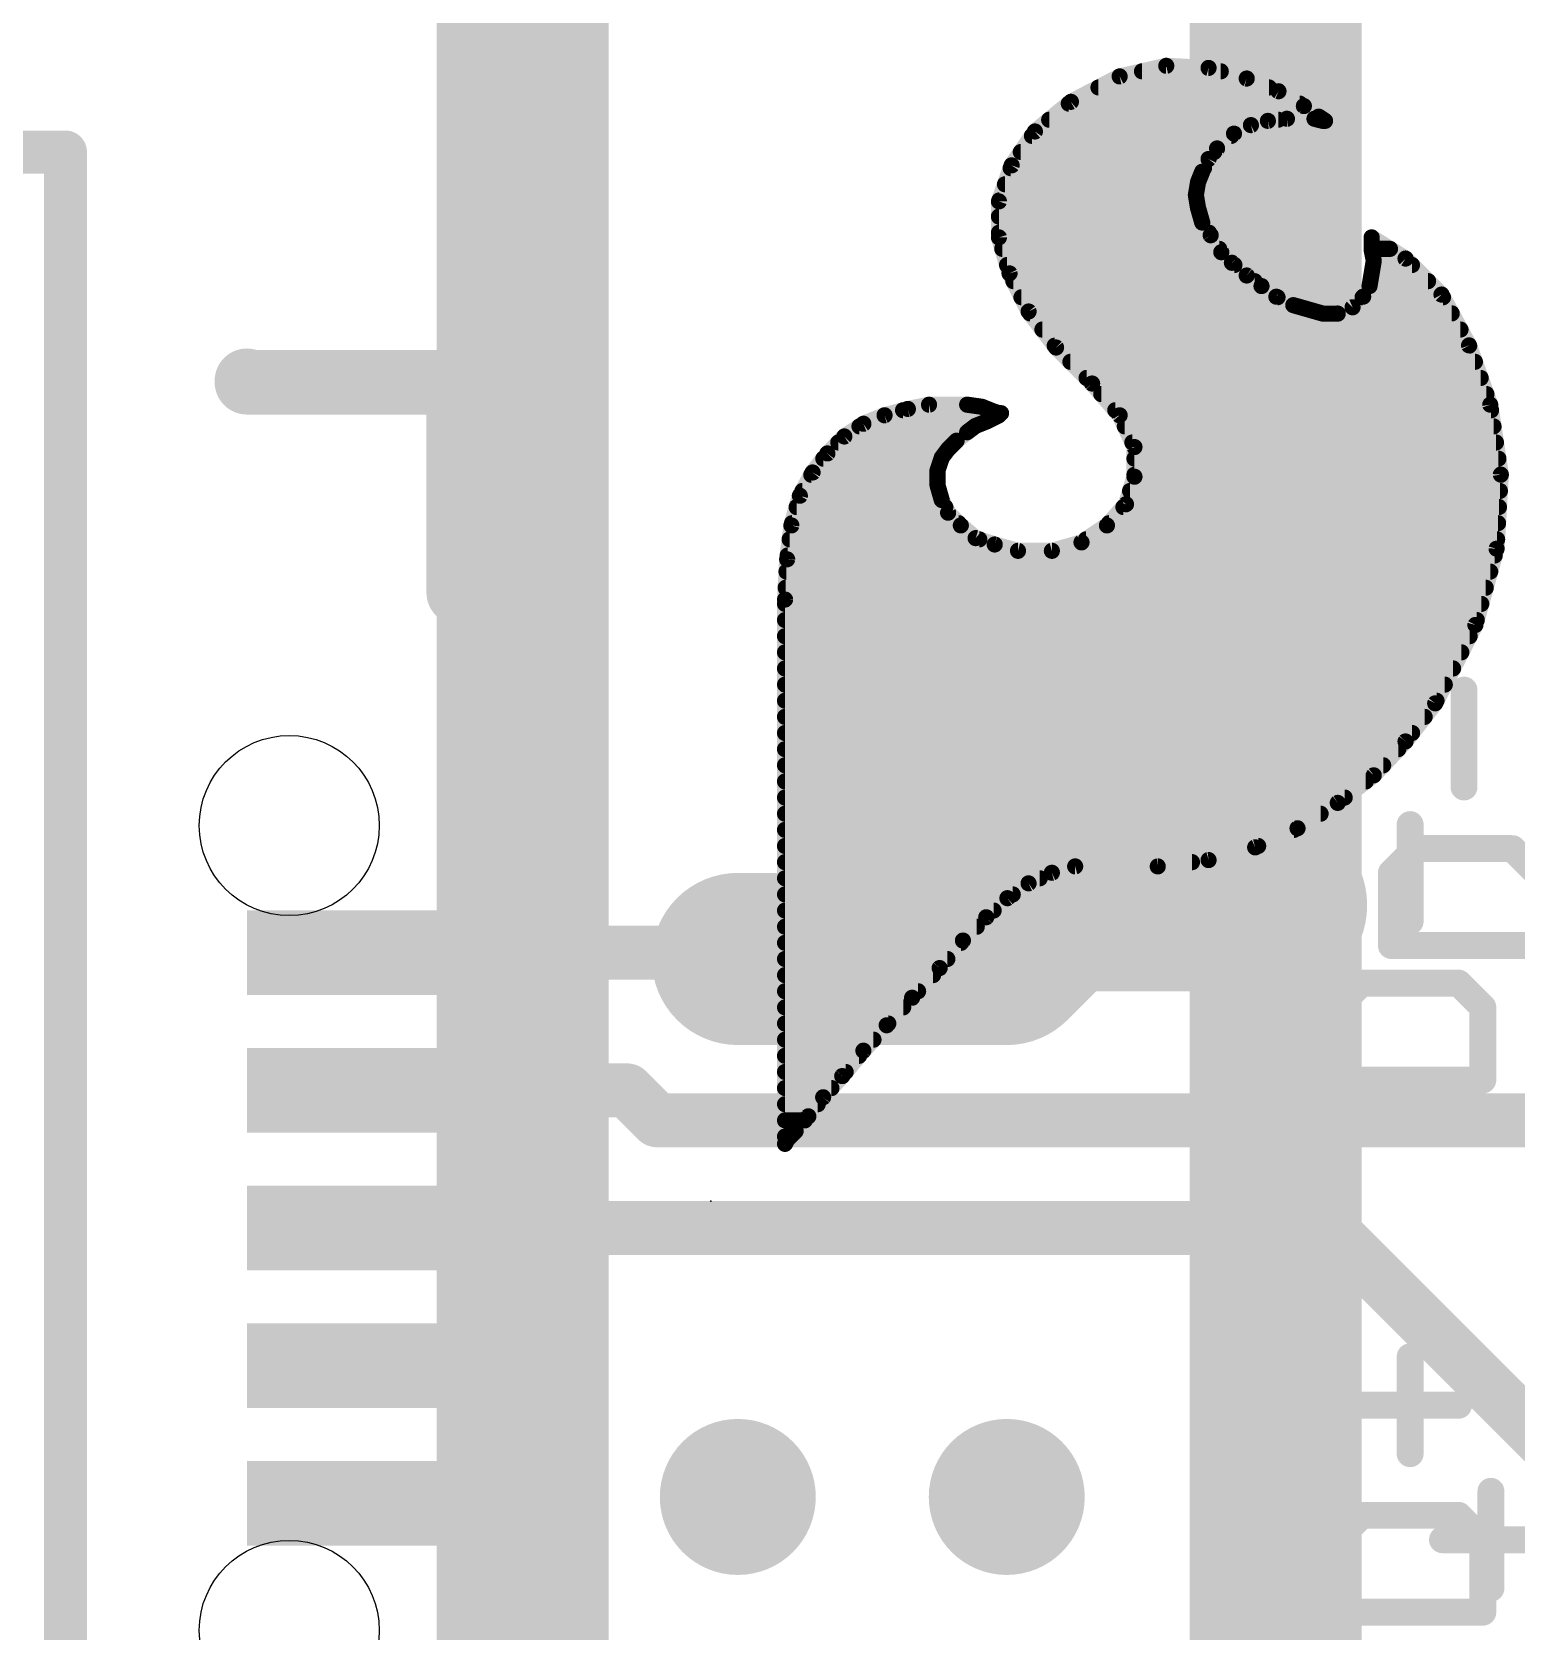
# Model space of a CAD drawing. Extents: x -3 to 111, y -18 to 20.
# Drawn here: x 3.02 to 10.02, y 8.26 to 15.81 of the extents above; entities that cross this region are included whole.
import ezdxf

# ---------------------------------------------------------------- set-up
doc = ezdxf.new("R2010")
doc.units = 0
for name, color, linetype in [('1', 12, 'CONTINUOUS'), ('16', 132, 'CONTINUOUS'), ('18', 110, 'CONTINUOUS'), ('20', 53, 'CONTINUOUS'), ('21', 41, 'CONTINUOUS'), ('22', 40, 'CONTINUOUS'), ('23', 53, 'CONTINUOUS')]:
    doc.layers.add(name, color=color, linetype=linetype)

# ---------------------------------------------------------------- blocks, each defined once
blk = doc.blocks.new('RECT')
blk.add_solid([(-0.5, -0.5), (0.5, -0.5), (-0.5, 0.5), (0.5, 0.5)])
blk = doc.blocks.new('ROUNDV')
at = {"const_width": 0.5}
blk.add_lwpolyline([(0, -0.25, 1), (0, 0.25, 1), (0, -0.25)], format="xyb", dxfattribs=at)

msp = doc.modelspace()

# ---------------------------------------------------------------- linework, layer by layer
at = {"layer": '1'}
for points, const_width in [([(8.89, 19.05), (8.89, 11.684)], 0.8128), ([(0, 15.24), (3.175, 15.24)], 0.2032), ([(3.175, 15.24), (3.175, 5.08)], 0.2032), ([(7.874, 11.684), (7.62, 11.43)], 0.8128), ([(8.89, 11.684), (7.874, 11.684)], 0.8128), ([(7.62, 11.43), (6.35, 11.43)], 0.8128), ([(4.757, 11.46), (6.32, 11.46)], 0.254), ([(6.32, 11.46), (6.35, 11.43)], 0.254), ([(4.757, 10.81), (5.827, 10.81)], 0.254), ([(5.827, 10.81), (5.969, 10.668)], 0.254), ([(5.969, 10.668), (10.668, 10.668)], 0.254), ([(4.757, 10.16), (9.144, 10.16)], 0.254), ([(9.144, 10.16), (10.414, 8.89)], 0.254)]:
    msp.add_lwpolyline(points, dxfattribs=dict(at, const_width=const_width))
for points, const_width in [([(3.2258, 15.24, 1), (3.1242, 15.24)], 0.1016), ([(3.175, 15.1892, 1), (3.175, 15.2908)], 0.1016), ([(7.874, 11.8872, 1), (7.874, 11.4808)], 0.4064), ([(8.0177, 11.5403, 1), (7.7303, 11.8277)], 0.4064), ([(8.89, 11.4808, 1), (8.89, 11.8872)], 0.4064), ([(8.6868, 11.684, 1), (9.0932, 11.684)], 0.4064), ([(6.35, 11.6332, 1), (6.35, 11.2268)], 0.4064), ([(7.62, 11.2268, 1), (7.62, 11.6332)], 0.4064), ([(7.4763, 11.5737, 1), (7.7637, 11.2863)], 0.4064), ([(4.757, 11.5235, 1), (4.757, 11.3965)], 0.127), ([(6.3649, 11.5049, 1), (6.2751, 11.4151)], 0.127), ([(6.32, 11.3965, 1), (6.32, 11.5235)], 0.127), ([(6.3051, 11.3851, 1), (6.3949, 11.4749)], 0.127), ([(4.757, 10.8735, 1), (4.757, 10.7465)], 0.127), ([(5.8719, 10.8549, 1), (5.7821, 10.7651)], 0.127), ([(5.827, 10.7465, 1), (5.827, 10.8735)], 0.127), ([(5.969, 10.7315, 1), (5.969, 10.6045)], 0.127), ([(5.9241, 10.6231, 1), (6.0139, 10.7129)], 0.127), ([(4.757, 10.2235, 1), (4.757, 10.0965)], 0.127), ([(9.1889, 10.2049, 1), (9.0991, 10.1151)], 0.127), ([(9.144, 10.0965, 1), (9.144, 10.2235)], 0.127)]:
    msp.add_lwpolyline(points, format="xyb", dxfattribs=dict(at, const_width=const_width))
at = {"layer": '16'}
for points, const_width in [([(5.334, 17.145), (5.334, 3.302)], 0.8128), ([(0, 15.24), (3.175, 15.24)], 0.2032), ([(3.175, 15.24), (3.175, 5.08)], 0.2032), ([(8.89, 11.684), (8.89, 7.62)], 0.8128)]:
    msp.add_lwpolyline(points, dxfattribs=dict(at, const_width=const_width))
for points, const_width in [([(3.2258, 15.24, 1), (3.1242, 15.24)], 0.1016), ([(3.175, 15.1892, 1), (3.175, 15.2908)], 0.1016), ([(9.0932, 11.684, 1), (8.6868, 11.684)], 0.4064)]:
    msp.add_lwpolyline(points, format="xyb", dxfattribs=dict(at, const_width=const_width))
at = {"layer": '20'}
for centre in [(4.232, 12.06), (4.232, 8.26)]:
    msp.add_circle(centre, 0.425, dxfattribs=at)
at = {"layer": '21'}
for points, const_width in [([(8.153, 15.597), (7.923, 15.477)], 0.0762), ([(8.373, 15.647), (8.153, 15.597)], 0.0762), ([(8.2586, 15.621), (8.6306, 15.621)], 0.0762), ([(8.573, 15.637), (8.373, 15.647)], 0.0762), ([(8.753, 15.587), (8.573, 15.637)], 0.0762), ([(8.053, 15.5448), (8.8585, 15.5448)], 0.0762), ([(8.903, 15.527), (8.753, 15.587)], 0.0762), ([(9.023, 15.457), (8.903, 15.527)], 0.0762), ([(7.923, 15.477), (7.753, 15.337)], 0.0762), ([(7.9128, 15.4686), (9.0031, 15.4686)], 0.0762), ([(9.093, 15.407), (9.023, 15.457)], 0.0762), ([(7.8203, 15.3924), (8.9016, 15.3924)], 0.0762), ([(8.693, 15.327), (8.773, 15.367)], 0.0762), ([(8.773, 15.367), (8.853, 15.387)], 0.0762), ([(8.853, 15.387), (8.943, 15.397)], 0.0762), ([(8.943, 15.397), (9.073, 15.397)], 0.0762), ([(9.073, 15.397), (9.113, 15.387)], 0.0762), ([(9.0914, 15.3924), (9.1149, 15.3924)], 0.0762), ([(9.123, 15.387), (9.093, 15.407)], 0.0762), ([(9.113, 15.387), (9.123, 15.387)], 0.0762), ([(7.753, 15.337), (7.643, 15.177)], 0.0762), ([(7.7387, 15.3162), (8.6807, 15.3162)], 0.0762), ([(8.613, 15.257), (8.693, 15.327)], 0.0762), ([(7.6863, 15.24), (8.5994, 15.24)], 0.0762), ([(8.573, 15.207), (8.613, 15.257)], 0.0762), ([(7.643, 15.177), (7.583, 15.007)], 0.0762), ([(7.6383, 15.1638), (8.5514, 15.1638)], 0.0762), ([(8.523, 15.097), (8.543, 15.147)], 0.0762), ([(8.543, 15.147), (8.573, 15.207)], 0.0762), ([(7.6115, 15.0876), (8.5214, 15.0876)], 0.0762), ([(8.513, 15.037), (8.523, 15.097)], 0.0762), ([(7.583, 15.007), (7.583, 14.837)], 0.0762), ([(7.5846, 15.0114), (8.5173, 15.0114)], 0.0762), ([(8.523, 14.977), (8.513, 15.037)], 0.0762), ([(7.583, 14.9352), (8.5349, 14.9352)], 0.0762), ([(8.543, 14.907), (8.523, 14.977)], 0.0762), ([(7.583, 14.859), (8.575, 14.859)], 0.0762), ([(7.583, 14.837), (7.633, 14.667)], 0.0762), ([(8.583, 14.847), (8.543, 14.907)], 0.0762), ([(8.633, 14.767), (8.583, 14.847)], 0.0762), ([(9.503, 14.737), (9.343, 14.837)], 0.0762), ([(9.343, 14.837), (9.343, 14.827)], 0.0762), ([(7.5989, 14.7828), (8.6231, 14.7828)], 0.0762), ([(8.683, 14.717), (8.633, 14.767)], 0.0762), ([(9.343, 14.827), (9.343, 14.777)], 0.0762), ([(9.343, 14.7828), (9.4297, 14.7828)], 0.0762), ([(9.343, 14.777), (9.353, 14.727)], 0.0762), ([(7.6214, 14.7066), (8.6951, 14.7066)], 0.0762), ([(8.753, 14.657), (8.683, 14.717)], 0.0762), ([(9.353, 14.727), (9.343, 14.667)], 0.0762), ([(9.3496, 14.7066), (9.5334, 14.7066)], 0.0762), ([(9.673, 14.567), (9.503, 14.737)], 0.0762), ([(7.633, 14.667), (7.723, 14.487)], 0.0762), ([(7.6513, 14.6304), (8.7902, 14.6304)], 0.0762), ([(8.823, 14.607), (8.753, 14.657)], 0.0762), ([(9.343, 14.667), (9.333, 14.607)], 0.0762), ([(9.3369, 14.6304), (9.6096, 14.6304)], 0.0762), ([(7.6894, 14.5542), (8.8986, 14.5542)], 0.0762), ([(8.893, 14.557), (8.823, 14.607)], 0.0762), ([(8.973, 14.517), (8.893, 14.557)], 0.0762), ([(9.303, 14.557), (9.253, 14.507)], 0.0762), ([(9.3002, 14.5542), (9.6799, 14.5542)], 0.0762), ([(9.333, 14.607), (9.303, 14.557)], 0.0762), ([(9.803, 14.327), (9.673, 14.567)], 0.0762), ([(7.723, 14.487), (7.853, 14.317)], 0.0762), ([(7.7299, 14.478), (9.1095, 14.478)], 0.0762), ([(9.043, 14.497), (8.973, 14.517)], 0.0762), ([(9.113, 14.477), (9.043, 14.497)], 0.0762), ([(9.183, 14.477), (9.113, 14.477)], 0.0762), ([(9.253, 14.507), (9.183, 14.477)], 0.0762), ([(9.1853, 14.478), (9.7212, 14.478)], 0.0762), ([(7.7882, 14.4018), (9.7625, 14.4018)], 0.0762), ([(7.8464, 14.3256), (9.8035, 14.3256)], 0.0762), ([(7.853, 14.317), (8.023, 14.147)], 0.0762), ([(9.903, 14.047), (9.803, 14.327)], 0.0762), ([(4.032, 14.1529), (4.032, 14.16)], 0.3048), ([(5.014, 14.1529), (4.032, 14.1529)], 0.3048), ([(5.032, 14.16), (5.032, 13.16)], 0.3048), ([(7.9206, 14.2494), (9.8307, 14.2494)], 0.0762), ([(7.9968, 14.1732), (9.8579, 14.1732)], 0.0762), ([(8.023, 14.147), (8.153, 13.997)], 0.0762), ([(8.0663, 14.097), (9.8851, 14.097)], 0.0762), ([(7.153, 14.027), (7.043, 13.997)], 0.0762), ([(7.1303, 14.0208), (7.5435, 14.0208)], 0.0762), ([(7.253, 14.047), (7.153, 14.027)], 0.0762), ([(7.433, 14.047), (7.253, 14.047)], 0.0762), ([(7.503, 14.037), (7.433, 14.047)], 0.0762), ([(7.553, 14.017), (7.503, 14.037)], 0.0762), ([(7.583, 14.007), (7.553, 14.017)], 0.0762), ([(7.583, 13.997), (7.593, 14.007)], 0.0762), ([(7.593, 14.007), (7.583, 14.007)], 0.0762), ([(8.1324, 14.0208), (9.907, 14.0208)], 0.0762), ([(9.953, 13.717), (9.903, 14.047)], 0.0762), ([(6.943, 13.957), (6.853, 13.897)], 0.0762), ([(6.9244, 13.9446), (7.4698, 13.9446)], 0.0762), ([(7.043, 13.997), (6.943, 13.957)], 0.0762), ([(7.433, 13.917), (7.473, 13.947)], 0.0762), ([(7.473, 13.947), (7.523, 13.967)], 0.0762), ([(7.523, 13.967), (7.563, 13.987)], 0.0762), ([(7.563, 13.987), (7.583, 13.997)], 0.0762), ([(8.153, 13.997), (8.223, 13.847)], 0.0762), ([(8.1775, 13.9446), (9.9185, 13.9446)], 0.0762), ([(6.853, 13.897), (6.773, 13.817)], 0.0762), ([(6.8244, 13.8684), (7.3744, 13.8684)], 0.0762), ([(7.343, 13.837), (7.383, 13.877)], 0.0762), ([(7.383, 13.877), (7.433, 13.917)], 0.0762), ([(8.213, 13.8684), (9.9301, 13.8684)], 0.0762), ([(6.773, 13.817), (6.703, 13.727)], 0.0762), ([(6.7537, 13.7922), (7.3114, 13.7922)], 0.0762), ([(7.293, 13.737), (7.313, 13.797)], 0.0762), ([(7.313, 13.797), (7.343, 13.837)], 0.0762), ([(8.223, 13.847), (8.223, 13.707)], 0.0762), ([(8.223, 13.7922), (9.9416, 13.7922)], 0.0762), ([(6.703, 13.727), (6.643, 13.617)], 0.0762), ([(6.697, 13.716), (7.293, 13.716)], 0.0762), ([(7.293, 13.667), (7.293, 13.737)], 0.0762), ([(8.223, 13.707), (8.183, 13.577)], 0.0762), ([(8.223, 13.716), (9.9529, 13.716)], 0.0762), ([(9.933, 13.367), (9.953, 13.717)], 0.0762), ([(6.6554, 13.6398), (7.3008, 13.6398)], 0.0762), ([(7.313, 13.597), (7.293, 13.667)], 0.0762), ([(8.2023, 13.6398), (9.9486, 13.6398)], 0.0762), ([(6.643, 13.617), (6.603, 13.477)], 0.0762), ([(6.6277, 13.5636), (7.3297, 13.5636)], 0.0762), ([(7.343, 13.537), (7.313, 13.597)], 0.0762), ([(8.183, 13.577), (8.093, 13.477)], 0.0762), ([(8.1709, 13.5636), (9.9442, 13.5636)], 0.0762), ([(6.603, 13.477), (6.583, 13.317)], 0.0762), ([(6.606, 13.4874), (7.3926, 13.4874)], 0.0762), ([(7.403, 13.477), (7.343, 13.537)], 0.0762), ([(7.473, 13.417), (7.403, 13.477)], 0.0762), ([(8.093, 13.477), (7.973, 13.397)], 0.0762), ([(8.1024, 13.4874), (9.9399, 13.4874)], 0.0762), ([(6.5948, 13.4112), (7.4904, 13.4112)], 0.0762), ([(7.563, 13.387), (7.473, 13.417)], 0.0762), ([(7.9943, 13.4112), (9.9355, 13.4112)], 0.0762), ([(6.5853, 13.335), (9.9241, 13.335)], 0.0762), ([(7.673, 13.357), (7.563, 13.387)], 0.0762), ([(7.833, 13.357), (7.673, 13.357)], 0.0762), ([(7.973, 13.397), (7.833, 13.357)], 0.0762), ([(9.833, 13.007), (9.933, 13.367)], 0.0762), ([(6.583, 13.317), (6.573, 13.127)], 0.0762), ([(6.5799, 13.2588), (9.9029, 13.2588)], 0.0762), ([(6.5759, 13.1826), (9.8818, 13.1826)], 0.0762), ([(6.573, 13.127), (6.573, 10.557)], 0.0762), ([(6.573, 13.1064), (9.8606, 13.1064)], 0.0762), ([(6.573, 13.0302), (9.8394, 13.0302)], 0.0762), ([(6.573, 12.954), (9.8058, 12.954)], 0.0762), ([(9.643, 12.637), (9.833, 13.007)], 0.0762), ([(6.573, 12.8778), (9.7667, 12.8778)], 0.0762), ([(6.573, 12.8016), (9.7275, 12.8016)], 0.0762), ([(6.573, 12.7254), (9.6884, 12.7254)], 0.0762), ([(6.573, 12.6492), (9.6493, 12.6492)], 0.0762), ([(6.573, 12.573), (9.5932, 12.573)], 0.0762), ([(9.503, 12.457), (9.643, 12.637)], 0.0762), ([(6.573, 12.4968), (9.534, 12.4968)], 0.0762), ([(6.573, 12.4206), (9.4689, 12.4206)], 0.0762), ([(9.353, 12.297), (9.503, 12.457)], 0.0762), ([(6.573, 12.3444), (9.3974, 12.3444)], 0.0762), ([(6.573, 12.2682), (9.3153, 12.2682)], 0.0762), ([(9.183, 12.167), (9.353, 12.297)], 0.0762), ([(6.573, 12.192), (9.2157, 12.192)], 0.0762), ([(8.993, 12.047), (9.183, 12.167)], 0.0762), ([(6.573, 12.1158), (9.1019, 12.1158)], 0.0762), ([(8.793, 11.957), (8.993, 12.047)], 0.0762), ([(9.5247, 11.6069), (9.5247, 12.0645)], 0.127), ([(6.573, 12.0396), (8.9766, 12.0396)], 0.0762), ([(6.573, 11.9634), (8.8072, 11.9634)], 0.0762), ([(8.333, 11.867), (8.573, 11.897)], 0.0762), ([(8.573, 11.897), (8.793, 11.957)], 0.0762), ([(6.573, 11.8872), (8.4946, 11.8872)], 0.0762), ([(7.723, 11.787), (7.833, 11.837)], 0.0762), ([(7.833, 11.837), (7.943, 11.867)], 0.0762), ([(7.943, 11.867), (8.333, 11.867)], 0.0762), ([(6.573, 11.811), (7.7758, 11.811)], 0.0762), ([(7.623, 11.717), (7.723, 11.787)], 0.0762), ([(6.573, 11.7348), (7.6484, 11.7348)], 0.0762), ([(7.523, 11.627), (7.623, 11.717)], 0.0762), ([(6.573, 11.6586), (7.5581, 11.6586)], 0.0762), ([(7.413, 11.517), (7.523, 11.627)], 0.0762), ([(6.573, 11.5824), (7.4784, 11.5824)], 0.0762), ([(7.303, 11.387), (7.413, 11.517)], 0.0762), ([(6.573, 11.5062), (7.4039, 11.5062)], 0.0762), ([(6.573, 11.43), (7.3394, 11.43)], 0.0762), ([(7.173, 11.247), (7.303, 11.387)], 0.0762), ([(6.573, 11.3538), (7.2722, 11.3538)], 0.0762), ([(9.2959, 11.3161), (9.1815, 11.2017)], 0.127), ([(9.7535, 11.3161), (9.2959, 11.3161)], 0.127), ([(9.8679, 11.2017), (9.7535, 11.3161)], 0.127), ([(6.573, 11.2776), (7.2014, 11.2776)], 0.0762), ([(7.053, 11.117), (7.173, 11.247)], 0.0762), ([(9.1815, 11.2017), (9.1815, 10.8585)], 0.127), ([(9.8679, 10.8585), (9.8679, 11.2017)], 0.127), ([(6.573, 11.2014), (7.1309, 11.2014)], 0.0762), ([(6.573, 11.1252), (7.0606, 11.1252)], 0.0762), ([(6.943, 10.997), (7.053, 11.117)], 0.0762), ([(6.573, 11.049), (6.9907, 11.049)], 0.0762), ([(6.843, 10.877), (6.943, 10.997)], 0.0762), ([(6.573, 10.9728), (6.9228, 10.9728)], 0.0762), ([(6.573, 10.8966), (6.8593, 10.8966)], 0.0762), ([(6.753, 10.777), (6.843, 10.877)], 0.0762), ([(9.1815, 10.8585), (9.8679, 10.8585)], 0.127), ([(6.573, 10.8204), (6.7921, 10.8204)], 0.0762), ([(6.683, 10.687), (6.753, 10.777)], 0.0762), ([(6.573, 10.7442), (6.7275, 10.7442)], 0.0762), ([(6.623, 10.617), (6.683, 10.687)], 0.0762), ([(6.573, 10.668), (6.6667, 10.668)], 0.0762), ([(6.583, 10.577), (6.623, 10.617)], 0.0762), ([(6.573, 10.5918), (6.5978, 10.5918)], 0.0762), ([(6.573, 10.557), (6.583, 10.577)], 0.0762), ([(9.5247, 9.0941), (9.5247, 9.5517)], 0.127), ([(9.2959, 9.3229), (9.7535, 9.3229)], 0.127), ([(9.2959, 8.8033), (9.1815, 8.6889)], 0.127), ([(9.7535, 8.8033), (9.2959, 8.8033)], 0.127), ([(9.8679, 8.6889), (9.7535, 8.8033)], 0.127), ([(9.1815, 8.6889), (9.1815, 8.3457)], 0.127), ([(9.8679, 8.3457), (9.8679, 8.6889)], 0.127), ([(9.1815, 8.3457), (9.8679, 8.3457)], 0.127)]:
    msp.add_lwpolyline(points, dxfattribs=dict(at, const_width=const_width))
for points, const_width in [([(8.1488, 15.6156, 1), (8.1572, 15.5784)], 0.0381), ([(8.1618, 15.5801, 1), (8.1442, 15.6139)], 0.0381), ([(8.2586, 15.6401, 1), (8.2586, 15.602)], 0.0381), ([(8.374, 15.666, 1), (8.372, 15.628)], 0.0381), ([(8.3772, 15.6284, 1), (8.3688, 15.6656)], 0.0381), ([(8.5781, 15.6554, 1), (8.5679, 15.6186)], 0.0381), ([(8.572, 15.618, 1), (8.574, 15.656)], 0.0381), ([(8.6306, 15.602, 1), (8.6306, 15.6401)], 0.0381), ([(8.053, 15.5639, 1), (8.053, 15.5258)], 0.0381), ([(8.7601, 15.6047, 1), (8.7459, 15.5693)], 0.0381), ([(8.7479, 15.5686, 1), (8.7581, 15.6054)], 0.0381), ([(8.8585, 15.5258, 1), (8.8585, 15.5639)], 0.0381), ([(8.9126, 15.5435, 1), (8.8934, 15.5105)], 0.0381), ([(8.8959, 15.5093, 1), (8.9101, 15.5447)], 0.0381), ([(7.9128, 15.4877, 1), (7.9128, 15.4496)], 0.0381), ([(7.9142, 15.4939, 1), (7.9318, 15.4601)], 0.0381), ([(7.9351, 15.4623, 1), (7.9109, 15.4917)], 0.0381), ([(9.0031, 15.4496, 1), (9.0031, 15.4877)], 0.0381), ([(9.0341, 15.4725, 1), (9.0119, 15.4415)], 0.0381), ([(9.0134, 15.4405, 1), (9.0326, 15.4735)], 0.0381), ([(7.8203, 15.4115, 1), (7.8203, 15.3734)], 0.0381), ([(8.7684, 15.3855, 1), (8.7776, 15.3485)], 0.0381), ([(8.7815, 15.35, 1), (8.7645, 15.384)], 0.0381), ([(8.8509, 15.4059, 1), (8.8551, 15.3681)], 0.0381), ([(8.8576, 15.3685, 1), (8.8484, 15.4055)], 0.0381), ([(8.9016, 15.3734, 1), (8.9016, 15.4115)], 0.0381), ([(8.943, 15.4161, 1), (8.943, 15.378)], 0.0381), ([(8.9451, 15.3781, 1), (8.9409, 15.4159)], 0.0381), ([(9.0776, 15.4155, 1), (9.0684, 15.3785)], 0.0381), ([(9.0914, 15.4115, 1), (9.0914, 15.3734)], 0.0381), ([(9.073, 15.378, 1), (9.073, 15.4161)], 0.0381), ([(9.1036, 15.4229, 1), (9.0824, 15.3911)], 0.0381), ([(9.0819, 15.3915, 1), (9.1041, 15.4225)], 0.0381), ([(9.113, 15.4061, 1), (9.113, 15.368)], 0.0381), ([(9.1084, 15.3685, 1), (9.1176, 15.4055)], 0.0381), ([(9.1124, 15.3711, 1), (9.1336, 15.4029)], 0.0381), ([(9.1149, 15.3734, 1), (9.1149, 15.4115)], 0.0381), ([(9.123, 15.368, 1), (9.123, 15.4061)], 0.0381), ([(7.7387, 15.3353, 1), (7.7387, 15.2972)], 0.0381), ([(7.7409, 15.3517, 1), (7.7651, 15.3223)], 0.0381), ([(7.7687, 15.3262, 1), (7.7373, 15.3478)], 0.0381), ([(8.6845, 15.344, 1), (8.7015, 15.31)], 0.0381), ([(8.7055, 15.3127, 1), (8.6805, 15.3413)], 0.0381), ([(8.6807, 15.2972, 1), (8.6807, 15.3353)], 0.0381), ([(7.6863, 15.2591, 1), (7.6863, 15.221)], 0.0381), ([(8.6005, 15.2713, 1), (8.6255, 15.2427)], 0.0381), ([(8.6279, 15.2451, 1), (8.5981, 15.2689)], 0.0381), ([(8.5994, 15.221, 1), (8.5994, 15.2591)], 0.0381), ([(7.6383, 15.1829, 1), (7.6383, 15.1448)], 0.0381), ([(7.6273, 15.1878, 1), (7.6587, 15.1662)], 0.0381), ([(7.661, 15.1707, 1), (7.625, 15.1833)], 0.0381), ([(8.5607, 15.1399, 1), (8.5253, 15.1541)], 0.0381), ([(8.5514, 15.1448, 1), (8.5514, 15.1829)], 0.0381), ([(8.5581, 15.2189, 1), (8.5879, 15.1951)], 0.0381), ([(8.59, 15.1985, 1), (8.556, 15.2155)], 0.0381), ([(7.6115, 15.1067, 1), (7.6115, 15.0686)], 0.0381), ([(8.5053, 15.1041, 1), (8.5407, 15.0899)], 0.0381), ([(8.5418, 15.0939, 1), (8.5042, 15.1001)], 0.0381), ([(8.5214, 15.0686, 1), (8.5214, 15.1067)], 0.0381), ([(8.526, 15.1555, 1), (8.56, 15.1385)], 0.0381), ([(7.565, 15.0133, 1), (7.601, 15.0007)], 0.0381), ([(7.6021, 15.007, 1), (7.564, 15.007)], 0.0381), ([(7.5846, 15.0305, 1), (7.5846, 14.9924)], 0.0381), ([(8.5318, 15.0401, 1), (8.4942, 15.0339)], 0.0381), ([(8.4942, 15.0401, 1), (8.5318, 15.0339)], 0.0381), ([(8.5173, 14.9924, 1), (8.5173, 15.0305)], 0.0381), ([(7.583, 14.9543, 1), (7.583, 14.9162)], 0.0381), ([(8.5413, 14.9822, 1), (8.5047, 14.9718)], 0.0381), ([(8.5042, 14.9739, 1), (8.5418, 14.9801)], 0.0381), ([(8.5349, 14.9162, 1), (8.5349, 14.9543)], 0.0381), ([(7.583, 14.878, 1), (7.583, 14.8399)], 0.0381), ([(7.6013, 14.8424, 1), (7.5647, 14.8316)], 0.0381), ([(8.5589, 14.9176, 1), (8.5271, 14.8964)], 0.0381), ([(8.5247, 14.9018, 1), (8.5613, 14.9122)], 0.0381), ([(8.5992, 14.8571, 1), (8.5668, 14.8369)], 0.0381), ([(8.5671, 14.8364, 1), (8.5989, 14.8576)], 0.0381), ([(8.575, 14.8399, 1), (8.575, 14.878)], 0.0381), ([(9.3531, 14.8532, 1), (9.3329, 14.8208)], 0.0381), ([(9.362, 14.837, 1), (9.3239, 14.837)], 0.0381), ([(7.564, 14.837, 1), (7.6021, 14.837)], 0.0381), ([(7.5989, 14.8018, 1), (7.5989, 14.7637)], 0.0381), ([(8.6465, 14.7805, 1), (8.6195, 14.7535)], 0.0381), ([(8.6231, 14.7637, 1), (8.6231, 14.8018)], 0.0381), ([(9.362, 14.827, 1), (9.3239, 14.827)], 0.0381), ([(9.3239, 14.827, 1), (9.362, 14.827)], 0.0381), ([(9.343, 14.8018, 1), (9.343, 14.7637)], 0.0381), ([(9.3617, 14.7807, 1), (9.3243, 14.7733)], 0.0381), ([(9.4297, 14.7637, 1), (9.4297, 14.8018)], 0.0381), ([(7.6214, 14.7256, 1), (7.6214, 14.6875)], 0.0381), ([(8.6168, 14.7569, 1), (8.6492, 14.7771)], 0.0381), ([(8.6954, 14.7315, 1), (8.6706, 14.7025)], 0.0381), ([(8.6695, 14.7035, 1), (8.6965, 14.7305)], 0.0381), ([(8.6951, 14.6875, 1), (8.6951, 14.7256)], 0.0381), ([(9.3239, 14.777, 1), (9.362, 14.777)], 0.0381), ([(9.3496, 14.7256, 1), (9.3496, 14.6875)], 0.0381), ([(9.3718, 14.7239, 1), (9.3342, 14.7301)], 0.0381), ([(9.3343, 14.7233, 1), (9.3717, 14.7307)], 0.0381), ([(9.5165, 14.7505, 1), (9.4895, 14.7235)], 0.0381), ([(9.4929, 14.7208, 1), (9.5131, 14.7532)], 0.0381), ([(9.5334, 14.6875, 1), (9.5334, 14.7256)], 0.0381), ([(7.65, 14.6755, 1), (7.616, 14.6585)], 0.0381), ([(7.6147, 14.6616, 1), (7.6513, 14.6724)], 0.0381), ([(7.6513, 14.6494, 1), (7.6513, 14.6113)], 0.0381), ([(8.7641, 14.6725, 1), (8.7419, 14.6415)], 0.0381), ([(8.7406, 14.6425, 1), (8.7654, 14.6715)], 0.0381), ([(8.7902, 14.6113, 1), (8.7902, 14.6494)], 0.0381), ([(9.3369, 14.6494, 1), (9.3369, 14.6113)], 0.0381), ([(9.3242, 14.6701, 1), (9.3618, 14.6639)], 0.0381), ([(9.3618, 14.6639, 1), (9.3242, 14.6701)], 0.0381), ([(9.6096, 14.6113, 1), (9.6096, 14.6494)], 0.0381), ([(7.6894, 14.5733, 1), (7.6894, 14.5352)], 0.0381), ([(8.8341, 14.6225, 1), (8.8119, 14.5915)], 0.0381), ([(8.8119, 14.5915, 1), (8.8341, 14.6225)], 0.0381), ([(8.9015, 14.574, 1), (8.8845, 14.54)], 0.0381), ([(8.8819, 14.5415, 1), (8.9041, 14.5725)], 0.0381), ([(8.8986, 14.5352, 1), (8.8986, 14.5733)], 0.0381), ([(9.3002, 14.5733, 1), (9.3002, 14.5352)], 0.0381), ([(9.2867, 14.5668, 1), (9.3193, 14.5472)], 0.0381), ([(9.3165, 14.5435, 1), (9.2895, 14.5705)], 0.0381), ([(9.3142, 14.6101, 1), (9.3518, 14.6039)], 0.0381), ([(9.3493, 14.5972, 1), (9.3167, 14.6168)], 0.0381), ([(9.6898, 14.5761, 1), (9.6562, 14.5579)], 0.0381), ([(9.6595, 14.5535, 1), (9.6865, 14.5805)], 0.0381), ([(9.6799, 14.5352, 1), (9.6799, 14.5733)], 0.0381), ([(7.7381, 14.4986, 1), (7.7079, 14.4754)], 0.0381), ([(7.706, 14.4785, 1), (7.74, 14.4955)], 0.0381), ([(7.7299, 14.4971, 1), (7.7299, 14.459)], 0.0381), ([(8.9782, 14.5353, 1), (8.9678, 14.4987)], 0.0381), ([(8.9645, 14.5, 1), (8.9815, 14.534)], 0.0381), ([(9.0482, 14.5153, 1), (9.0378, 14.4787)], 0.0381), ([(9.0378, 14.4787, 1), (9.0482, 14.5153)], 0.0381), ([(9.113, 14.4961, 1), (9.113, 14.458)], 0.0381), ([(9.1078, 14.4587, 1), (9.1182, 14.4953)], 0.0381), ([(9.1095, 14.459, 1), (9.1095, 14.4971)], 0.0381), ([(9.1755, 14.4945, 1), (9.1905, 14.4595)], 0.0381), ([(9.1853, 14.4971, 1), (9.1853, 14.459)], 0.0381), ([(9.183, 14.458, 1), (9.183, 14.4961)], 0.0381), ([(9.2395, 14.5205, 1), (9.2665, 14.4935)], 0.0381), ([(9.2605, 14.4895, 1), (9.2455, 14.5245)], 0.0381), ([(9.7212, 14.459, 1), (9.7212, 14.4971)], 0.0381), ([(7.7882, 14.4209, 1), (7.7882, 14.3828)], 0.0381), ([(9.7625, 14.3828, 1), (9.7625, 14.4209)], 0.0381), ([(7.8464, 14.3447, 1), (7.8464, 14.3066)], 0.0381), ([(7.8665, 14.3305, 1), (7.8395, 14.3035)], 0.0381), ([(7.8379, 14.3054, 1), (7.8681, 14.3286)], 0.0381), ([(9.8209, 14.3334, 1), (9.7851, 14.3206)], 0.0381), ([(9.7862, 14.3179, 1), (9.8198, 14.3361)], 0.0381), ([(9.8035, 14.3066, 1), (9.8035, 14.3447)], 0.0381), ([(4.1082, 14.16, 1), (3.9558, 14.16)], 0.1524), ([(4.032, 14.2291, 1), (4.032, 14.0767)], 0.1524), ([(5.1082, 14.16, 1), (4.9558, 14.16)], 0.1524), ([(5.014, 14.0767, 1), (5.014, 14.2291)], 0.1524), ([(7.9206, 14.2685, 1), (7.9206, 14.2304)], 0.0381), ([(9.8307, 14.2304, 1), (9.8307, 14.2685)], 0.0381), ([(3.9558, 14.1529, 1), (4.1082, 14.1529)], 0.1524), ([(7.9968, 14.1923, 1), (7.9968, 14.1542)], 0.0381), ([(9.8579, 14.1542, 1), (9.8579, 14.1923)], 0.0381), ([(8.0374, 14.1595, 1), (8.0086, 14.1345)], 0.0381), ([(8.0095, 14.1335, 1), (8.0365, 14.1605)], 0.0381), ([(8.0663, 14.1161, 1), (8.0663, 14.078)], 0.0381), ([(9.8851, 14.078, 1), (9.8851, 14.1161)], 0.0381), ([(7.1303, 14.0399, 1), (7.1303, 14.0018)], 0.0381), ([(7.1493, 14.0457, 1), (7.1567, 14.0083)], 0.0381), ([(7.158, 14.0086, 1), (7.148, 14.0454)], 0.0381), ([(7.253, 14.0661, 1), (7.253, 14.028)], 0.0381), ([(7.2567, 14.0283, 1), (7.2493, 14.0657)], 0.0381), ([(7.4357, 14.0659, 1), (7.4303, 14.0281)], 0.0381), ([(7.433, 14.028, 1), (7.433, 14.0661)], 0.0381), ([(7.5101, 14.0547, 1), (7.4959, 14.0193)], 0.0381), ([(7.5003, 14.0181, 1), (7.5057, 14.0559)], 0.0381), ([(7.559, 14.0351, 1), (7.547, 13.9989)], 0.0381), ([(7.5435, 14.0018, 1), (7.5435, 14.0399)], 0.0381), ([(7.5459, 13.9993, 1), (7.5601, 14.0347)], 0.0381), ([(7.583, 14.0261, 1), (7.583, 13.988)], 0.0381), ([(7.577, 13.9889, 1), (7.589, 14.0251)], 0.0381), ([(7.6065, 13.9935, 1), (7.5795, 14.0205)], 0.0381), ([(7.593, 13.988, 1), (7.593, 14.0261)], 0.0381), ([(8.1324, 14.0399, 1), (8.1324, 14.0018)], 0.0381), ([(9.9218, 14.0499, 1), (9.8842, 14.0441)], 0.0381), ([(9.8851, 14.0406, 1), (9.9209, 14.0534)], 0.0381), ([(9.907, 14.0018, 1), (9.907, 14.0399)], 0.0381), ([(6.9244, 13.9637, 1), (6.9244, 13.9256)], 0.0381), ([(6.9359, 13.9747, 1), (6.9501, 13.9393)], 0.0381), ([(6.9536, 13.9411, 1), (6.9324, 13.9729)], 0.0381), ([(7.038, 14.0154, 1), (7.048, 13.9786)], 0.0381), ([(7.0501, 13.9793, 1), (7.0359, 14.0147)], 0.0381), ([(7.4659, 13.9647, 1), (7.4801, 13.9293)], 0.0381), ([(7.4844, 13.9318, 1), (7.4616, 13.9622)], 0.0381), ([(7.4698, 13.9256, 1), (7.4698, 13.9637)], 0.0381), ([(7.5145, 13.984, 1), (7.5315, 13.95)], 0.0381), ([(7.5301, 13.9493, 1), (7.5159, 13.9847)], 0.0381), ([(7.5545, 14.004, 1), (7.5715, 13.97)], 0.0381), ([(7.5715, 13.97, 1), (7.5545, 14.004)], 0.0381), ([(7.5695, 14.0105, 1), (7.5965, 13.9835)], 0.0381), ([(7.5915, 13.98, 1), (7.5745, 14.014)], 0.0381), ([(8.1703, 14.0051, 1), (8.1357, 13.9889)], 0.0381), ([(8.1386, 13.9845, 1), (8.1674, 14.0095)], 0.0381), ([(8.1775, 13.9637, 1), (8.1775, 13.9256)], 0.0381), ([(9.9185, 13.9256, 1), (9.9185, 13.9637)], 0.0381), ([(6.8244, 13.8875, 1), (6.8244, 13.8494)], 0.0381), ([(6.8424, 13.9129, 1), (6.8636, 13.8811)], 0.0381), ([(6.8665, 13.8835, 1), (6.8395, 13.9105)], 0.0381), ([(7.3711, 13.8919, 1), (7.3949, 13.8621)], 0.0381), ([(7.3965, 13.8635, 1), (7.3695, 13.8905)], 0.0381), ([(7.3744, 13.8494, 1), (7.3744, 13.8875)], 0.0381), ([(7.4216, 13.9322, 1), (7.4444, 13.9018)], 0.0381), ([(7.4449, 13.9021, 1), (7.4211, 13.9319)], 0.0381), ([(8.213, 13.8875, 1), (8.213, 13.8494)], 0.0381), ([(9.9301, 13.8494, 1), (9.9301, 13.8875)], 0.0381), ([(6.7537, 13.8113, 1), (6.7537, 13.7732)], 0.0381), ([(6.7595, 13.8305, 1), (6.7865, 13.8035)], 0.0381), ([(6.788, 13.8053, 1), (6.758, 13.8287)], 0.0381), ([(7.2978, 13.8084, 1), (7.3282, 13.7856)], 0.0381), ([(7.3311, 13.791, 1), (7.2949, 13.803)], 0.0381), ([(7.3114, 13.7732, 1), (7.3114, 13.8113)], 0.0381), ([(7.3295, 13.8505, 1), (7.3565, 13.8235)], 0.0381), ([(7.3582, 13.8256, 1), (7.3278, 13.8484)], 0.0381), ([(8.223, 13.8113, 1), (8.223, 13.7732)], 0.0381), ([(8.2421, 13.847, 1), (8.204, 13.847)], 0.0381), ([(8.2057, 13.8389, 1), (8.2403, 13.8551)], 0.0381), ([(9.9416, 13.7732, 1), (9.9416, 13.8113)], 0.0381), ([(6.697, 13.7351, 1), (6.697, 13.697)], 0.0381), ([(6.688, 13.7387, 1), (6.718, 13.7153)], 0.0381), ([(6.7197, 13.7179, 1), (6.6863, 13.7361)], 0.0381), ([(7.2749, 13.743, 1), (7.3111, 13.731)], 0.0381), ([(7.3121, 13.737, 1), (7.274, 13.737)], 0.0381), ([(7.293, 13.697, 1), (7.293, 13.7351)], 0.0381), ([(8.223, 13.7351, 1), (8.223, 13.697)], 0.0381), ([(8.2412, 13.7014, 1), (8.2048, 13.7126)], 0.0381), ([(9.972, 13.7159, 1), (9.934, 13.7181)], 0.0381), ([(9.9529, 13.697, 1), (9.9529, 13.7351)], 0.0381), ([(6.6554, 13.6589, 1), (6.6554, 13.6208)], 0.0381), ([(7.3113, 13.6722, 1), (7.2747, 13.6618)], 0.0381), ([(7.274, 13.667, 1), (7.3121, 13.667)], 0.0381), ([(7.3008, 13.6208, 1), (7.3008, 13.6589)], 0.0381), ([(8.2023, 13.6589, 1), (8.2023, 13.6208)], 0.0381), ([(8.204, 13.707, 1), (8.2421, 13.707)], 0.0381), ([(9.9342, 13.7141, 1), (9.9718, 13.7199)], 0.0381), ([(9.9486, 13.6208, 1), (9.9486, 13.6589)], 0.0381), ([(6.6277, 13.5827, 1), (6.6277, 13.5446)], 0.0381), ([(6.6263, 13.6261, 1), (6.6597, 13.6079)], 0.0381), ([(6.6613, 13.6118, 1), (6.6247, 13.6222)], 0.0381), ([(7.33, 13.6055, 1), (7.296, 13.5885)], 0.0381), ([(7.2947, 13.5918, 1), (7.3313, 13.6022)], 0.0381), ([(7.3297, 13.5446, 1), (7.3297, 13.5827)], 0.0381), ([(8.1709, 13.5827, 1), (8.1709, 13.5446)], 0.0381), ([(8.1648, 13.5826, 1), (8.2012, 13.5714)], 0.0381), ([(8.1972, 13.5643, 1), (8.1688, 13.5897)], 0.0381), ([(9.9442, 13.5446, 1), (9.9442, 13.5827)], 0.0381), ([(6.6219, 13.4746, 1), (6.5841, 13.4794)], 0.0381), ([(6.606, 13.5065, 1), (6.606, 13.4684)], 0.0381), ([(7.3565, 13.5505, 1), (7.3295, 13.5235)], 0.0381), ([(7.326, 13.5285, 1), (7.36, 13.5455)], 0.0381), ([(7.4154, 13.4915, 1), (7.3906, 13.4625)], 0.0381), ([(7.3926, 13.4684, 1), (7.3926, 13.5065)], 0.0381), ([(8.1036, 13.4611, 1), (8.0824, 13.4929)], 0.0381), ([(8.1024, 13.5065, 1), (8.1024, 13.4684)], 0.0381), ([(9.9399, 13.4684, 1), (9.9399, 13.5065)], 0.0381), ([(6.5948, 13.4303, 1), (6.5948, 13.3922)], 0.0381), ([(6.5847, 13.4822, 1), (6.6213, 13.4718)], 0.0381), ([(7.3895, 13.4635, 1), (7.4165, 13.4905)], 0.0381), ([(7.479, 13.4351, 1), (7.467, 13.3989)], 0.0381), ([(7.4606, 13.4025, 1), (7.4854, 13.4315)], 0.0381), ([(7.4904, 13.3922, 1), (7.4904, 13.4303)], 0.0381), ([(7.9943, 13.4303, 1), (7.9943, 13.3922)], 0.0381), ([(8.0788, 13.4897, 1), (8.1072, 13.4643)], 0.0381), ([(9.9355, 13.3922, 1), (9.9355, 13.4303)], 0.0381), ([(6.5853, 13.3541, 1), (6.5853, 13.316)], 0.0381), ([(7.568, 13.4054, 1), (7.558, 13.3686)], 0.0381), ([(7.557, 13.3689, 1), (7.569, 13.4051)], 0.0381), ([(7.673, 13.3761, 1), (7.673, 13.338)], 0.0381), ([(7.668, 13.3386, 1), (7.678, 13.3754)], 0.0381), ([(7.8278, 13.3753, 1), (7.8382, 13.3387)], 0.0381), ([(7.833, 13.338, 1), (7.833, 13.3761)], 0.0381), ([(7.9624, 13.4129, 1), (7.9836, 13.3811)], 0.0381), ([(7.9782, 13.3787, 1), (7.9678, 13.4153)], 0.0381), ([(9.914, 13.3681, 1), (9.952, 13.3659)], 0.0381), ([(9.9514, 13.3619, 1), (9.9146, 13.3721)], 0.0381), ([(9.9241, 13.316, 1), (9.9241, 13.3541)], 0.0381), ([(6.5799, 13.2779, 1), (6.5799, 13.2398)], 0.0381), ([(6.5641, 13.3194, 1), (6.6019, 13.3146)], 0.0381), ([(6.602, 13.316, 1), (6.564, 13.318)], 0.0381), ([(9.9029, 13.2398, 1), (9.9029, 13.2779)], 0.0381), ([(4.9558, 13.16, 1), (5.1082, 13.16)], 0.1524), ([(6.5759, 13.2017, 1), (6.5759, 13.1636)], 0.0381), ([(9.8818, 13.1636, 1), (9.8818, 13.2017)], 0.0381), ([(6.554, 13.128, 1), (6.592, 13.126)], 0.0381), ([(6.573, 13.1255, 1), (6.573, 13.0874)], 0.0381), ([(6.5921, 13.127, 1), (6.554, 13.127)], 0.0381), ([(9.8606, 13.0874, 1), (9.8606, 13.1255)], 0.0381), ([(6.573, 13.0493, 1), (6.573, 13.0112)], 0.0381), ([(9.8394, 13.0112, 1), (9.8394, 13.0493)], 0.0381), ([(6.573, 12.9731, 1), (6.573, 12.935)], 0.0381), ([(9.8058, 12.935, 1), (9.8058, 12.9731)], 0.0381), ([(9.8146, 13.0121, 1), (9.8514, 13.0019)], 0.0381), ([(9.8499, 12.9983, 1), (9.8161, 13.0157)], 0.0381), ([(6.573, 12.8969, 1), (6.573, 12.8588)], 0.0381), ([(9.7667, 12.8588, 1), (9.7667, 12.8969)], 0.0381), ([(6.573, 12.8207, 1), (6.573, 12.7826)], 0.0381), ([(9.7275, 12.7826, 1), (9.7275, 12.8207)], 0.0381), ([(6.573, 12.7445, 1), (6.573, 12.7064)], 0.0381), ([(9.6884, 12.7064, 1), (9.6884, 12.7445)], 0.0381), ([(6.573, 12.6683, 1), (6.573, 12.6302)], 0.0381), ([(9.6493, 12.6302, 1), (9.6493, 12.6683)], 0.0381), ([(6.573, 12.5921, 1), (6.573, 12.554)], 0.0381), ([(9.5932, 12.554, 1), (9.5932, 12.5921)], 0.0381), ([(9.6261, 12.6457, 1), (9.6599, 12.6283)], 0.0381), ([(9.658, 12.6253, 1), (9.628, 12.6487)], 0.0381), ([(6.573, 12.5159, 1), (6.573, 12.4778)], 0.0381), ([(9.534, 12.4778, 1), (9.534, 12.5159)], 0.0381), ([(6.573, 12.4397, 1), (6.573, 12.4016)], 0.0381), ([(9.4689, 12.4016, 1), (9.4689, 12.4397)], 0.0381), ([(9.488, 12.4687, 1), (9.518, 12.4453)], 0.0381), ([(9.5169, 12.444, 1), (9.4891, 12.47)], 0.0381), ([(6.573, 12.3635, 1), (6.573, 12.3254)], 0.0381), ([(9.3974, 12.3254, 1), (9.3974, 12.3635)], 0.0381), ([(6.573, 12.2873, 1), (6.573, 12.2492)], 0.0381), ([(9.3153, 12.2492, 1), (9.3153, 12.2873)], 0.0381), ([(9.3391, 12.31, 1), (9.3669, 12.284)], 0.0381), ([(9.3646, 12.2819, 1), (9.3414, 12.3121)], 0.0381), ([(6.573, 12.2111, 1), (6.573, 12.173)], 0.0381), ([(9.1714, 12.1821, 1), (9.1946, 12.1519)], 0.0381), ([(9.1932, 12.1509, 1), (9.1728, 12.1831)], 0.0381), ([(9.2157, 12.173, 1), (9.2157, 12.2111)], 0.0381), ([(6.573, 12.1349, 1), (6.573, 12.0968)], 0.0381), ([(8.9828, 12.0631, 1), (9.0032, 12.0309)], 0.0381), ([(9.0008, 12.0296, 1), (8.9852, 12.0644)], 0.0381), ([(9.1019, 12.0968, 1), (9.1019, 12.1349)], 0.0381), ([(9.5565, 12.0645, 1), (9.493, 12.0645)], 0.0635), ([(6.573, 12.0587, 1), (6.573, 12.0206)], 0.0381), ([(8.9766, 12.0206, 1), (8.9766, 12.0587)], 0.0381), ([(6.573, 11.9825, 1), (6.573, 11.9444)], 0.0381), ([(8.568, 11.9154, 1), (8.578, 11.8786)], 0.0381), ([(8.5754, 11.8781, 1), (8.5706, 11.9159)], 0.0381), ([(8.7852, 11.9744, 1), (8.8008, 11.9396)], 0.0381), ([(8.798, 11.9386, 1), (8.788, 11.9754)], 0.0381), ([(8.8072, 11.9444, 1), (8.8072, 11.9825)], 0.0381), ([(6.573, 11.9063, 1), (6.573, 11.8681)], 0.0381), ([(7.828, 11.8554, 1), (7.838, 11.8186)], 0.0381), ([(7.8409, 11.8197, 1), (7.8251, 11.8543)], 0.0381), ([(7.943, 11.8861, 1), (7.943, 11.848)], 0.0381), ([(7.948, 11.8486, 1), (7.938, 11.8854)], 0.0381), ([(8.3306, 11.8859, 1), (8.3354, 11.8481)], 0.0381), ([(8.333, 11.848, 1), (8.333, 11.8861)], 0.0381), ([(8.4946, 11.8681, 1), (8.4946, 11.9063)], 0.0381), ([(6.573, 11.83, 1), (6.573, 11.7919)], 0.0381), ([(7.7151, 11.8043, 1), (7.7309, 11.7697)], 0.0381), ([(7.7339, 11.7714, 1), (7.7121, 11.8026)], 0.0381), ([(7.7758, 11.7919, 1), (7.7758, 11.83)], 0.0381), ([(6.573, 11.7538, 1), (6.573, 11.7157)], 0.0381), ([(7.6121, 11.7326, 1), (7.6339, 11.7014)], 0.0381), ([(7.6357, 11.7028, 1), (7.6103, 11.7312)], 0.0381), ([(7.6484, 11.7157, 1), (7.6484, 11.7538)], 0.0381), ([(6.573, 11.6776, 1), (6.573, 11.6395)], 0.0381), ([(7.5103, 11.6412, 1), (7.5357, 11.6128)], 0.0381), ([(7.5365, 11.6135, 1), (7.5095, 11.6405)], 0.0381), ([(7.5581, 11.6395, 1), (7.5581, 11.6776)], 0.0381), ([(9.493, 11.6069, 1), (9.5565, 11.6069)], 0.0635), ([(6.573, 11.6014, 1), (6.573, 11.5633)], 0.0381), ([(7.4275, 11.5047, 1), (7.3985, 11.5293)], 0.0381), ([(7.4784, 11.5633, 1), (7.4784, 11.6014)], 0.0381), ([(6.573, 11.5252, 1), (6.573, 11.4871)], 0.0381), ([(7.3995, 11.5305, 1), (7.4265, 11.5035)], 0.0381), ([(7.4039, 11.4871, 1), (7.4039, 11.5252)], 0.0381), ([(6.573, 11.449, 1), (6.573, 11.4109)], 0.0381), ([(7.2885, 11.3993, 1), (7.3175, 11.3747)], 0.0381), ([(7.317, 11.374, 1), (7.289, 11.4)], 0.0381), ([(7.3394, 11.4109, 1), (7.3394, 11.449)], 0.0381), ([(6.573, 11.3728, 1), (6.573, 11.3347)], 0.0381), ([(7.2722, 11.3347, 1), (7.2722, 11.3728)], 0.0381), ([(9.2959, 11.3478, 1), (9.2959, 11.2843)], 0.0635), ([(9.3184, 11.2936, 1), (9.2735, 11.3385)], 0.0635), ([(9.776, 11.3385, 1), (9.7311, 11.2936)], 0.0635), ([(9.7535, 11.2843, 1), (9.7535, 11.3478)], 0.0635), ([(6.573, 11.2967, 1), (6.573, 11.2586)], 0.0381), ([(7.159, 11.26, 1), (7.187, 11.234)], 0.0381), ([(7.187, 11.2341, 1), (7.159, 11.2599)], 0.0381), ([(7.2014, 11.2586, 1), (7.2014, 11.2967)], 0.0381), ([(9.2133, 11.2017, 1), (9.1498, 11.2017)], 0.0635), ([(9.1591, 11.2241, 1), (9.204, 11.1792)], 0.0635), ([(9.8997, 11.2017, 1), (9.8361, 11.2017)], 0.0635), ([(9.8454, 11.1792, 1), (9.8904, 11.2241)], 0.0635), ([(6.573, 11.2205, 1), (6.573, 11.1824)], 0.0381), ([(7.1309, 11.1824, 1), (7.1309, 11.2205)], 0.0381), ([(6.573, 11.1443, 1), (6.573, 11.1062)], 0.0381), ([(7.039, 11.1299, 1), (7.067, 11.1041)], 0.0381), ([(7.067, 11.1041, 1), (7.039, 11.1299)], 0.0381), ([(7.0606, 11.1062, 1), (7.0606, 11.1443)], 0.0381), ([(6.573, 11.0681, 1), (6.573, 11.03)], 0.0381), ([(6.929, 11.0099, 1), (6.957, 10.9841)], 0.0381), ([(6.9576, 10.9848, 1), (6.9284, 11.0092)], 0.0381), ([(6.9907, 11.03, 1), (6.9907, 11.0681)], 0.0381), ([(6.573, 10.9919, 1), (6.573, 10.9538)], 0.0381), ([(6.9228, 10.9538, 1), (6.9228, 10.9919)], 0.0381), ([(6.573, 10.9157, 1), (6.573, 10.8776)], 0.0381), ([(6.8284, 10.8892, 1), (6.8576, 10.8648)], 0.0381), ([(6.8572, 10.8643, 1), (6.8288, 10.8897)], 0.0381), ([(6.8593, 10.8776, 1), (6.8593, 10.9157)], 0.0381), ([(9.1815, 10.8903, 1), (9.1815, 10.8268)], 0.0635), ([(9.1498, 10.8585, 1), (9.2133, 10.8585)], 0.0635), ([(9.8361, 10.8585, 1), (9.8997, 10.8585)], 0.0635), ([(9.8679, 10.8268, 1), (9.8679, 10.8903)], 0.0635), ([(6.573, 10.8395, 1), (6.573, 10.8014)], 0.0381), ([(6.7388, 10.7897, 1), (6.7672, 10.7643)], 0.0381), ([(6.768, 10.7653, 1), (6.738, 10.7887)], 0.0381), ([(6.7921, 10.8014, 1), (6.7921, 10.8395)], 0.0381), ([(6.573, 10.7633, 1), (6.573, 10.7252)], 0.0381), ([(6.6975, 10.6746, 1), (6.6685, 10.6994)], 0.0381), ([(6.7275, 10.7252, 1), (6.7275, 10.7633)], 0.0381), ([(6.573, 10.6871, 1), (6.573, 10.649)], 0.0381), ([(6.6085, 10.6294, 1), (6.6375, 10.6046)], 0.0381), ([(6.6365, 10.6035, 1), (6.6095, 10.6305)], 0.0381), ([(6.668, 10.6987, 1), (6.698, 10.6753)], 0.0381), ([(6.6667, 10.649, 1), (6.6667, 10.6871)], 0.0381), ([(6.573, 10.6109, 1), (6.573, 10.5728)], 0.0381), ([(6.556, 10.5655, 1), (6.59, 10.5485)], 0.0381), ([(6.554, 10.557, 1), (6.5921, 10.557)], 0.0381), ([(6.5695, 10.5905, 1), (6.5965, 10.5635)], 0.0381), ([(6.6, 10.5685, 1), (6.566, 10.5855)], 0.0381), ([(6.5978, 10.5728, 1), (6.5978, 10.6109)], 0.0381), ([(9.5565, 9.5517, 1), (9.493, 9.5517)], 0.0635), ([(9.2959, 9.3546, 1), (9.2959, 9.2911)], 0.0635), ([(9.7535, 9.2911, 1), (9.7535, 9.3546)], 0.0635), ([(9.493, 9.0941, 1), (9.5565, 9.0941)], 0.0635), ([(9.2959, 8.835, 1), (9.2959, 8.7715)], 0.0635), ([(9.3184, 8.7808, 1), (9.2735, 8.8257)], 0.0635), ([(9.776, 8.8257, 1), (9.7311, 8.7808)], 0.0635), ([(9.7535, 8.7715, 1), (9.7535, 8.835)], 0.0635), ([(9.2133, 8.6889, 1), (9.1498, 8.6889)], 0.0635), ([(9.1591, 8.7113, 1), (9.204, 8.6664)], 0.0635), ([(9.8997, 8.6889, 1), (9.8361, 8.6889)], 0.0635), ([(9.8454, 8.6664, 1), (9.8904, 8.7113)], 0.0635), ([(9.1815, 8.3774, 1), (9.1815, 8.3139)], 0.0635), ([(9.8679, 8.3139, 1), (9.8679, 8.3774)], 0.0635), ([(9.1498, 8.3457, 1), (9.2133, 8.3457)], 0.0635), ([(9.8361, 8.3457, 1), (9.8997, 8.3457)], 0.0635)]:
    msp.add_lwpolyline(points, format="xyb", dxfattribs=dict(at, const_width=const_width))
at = {"layer": '22', "const_width": 0.127}
for points in [[(9.7793, 12.2419), (9.7793, 12.6995)], [(9.4361, 11.8367), (9.5505, 11.9511)], [(9.5505, 11.9511), (10.0081, 11.9511)], [(10.0081, 11.9511), (10.1225, 11.8367)], [(9.4361, 11.4935), (9.4361, 11.8367)], [(10.1225, 11.4935), (9.4361, 11.4935)], [(9.9063, 8.4591), (9.9063, 8.9167)], [(10.1351, 8.6879), (9.6775, 8.6879)]]:
    msp.add_lwpolyline(points, dxfattribs=at)
at = {"layer": '22', "const_width": 0.0635}
for points in [[(9.811, 12.6995, 1), (9.7475, 12.6995)], [(9.7475, 12.2419, 1), (9.811, 12.2419)], [(9.5505, 11.9828, 1), (9.5505, 11.9193)], [(9.5729, 11.9286, 1), (9.528, 11.9735)], [(10.0305, 11.9735, 1), (9.9856, 11.9286)], [(10.0081, 11.9193, 1), (10.0081, 11.9828)], [(9.4679, 11.8367, 1), (9.4043, 11.8367)], [(9.4136, 11.8591, 1), (9.4586, 11.8142)], [(9.4361, 11.5253, 1), (9.4361, 11.4618)], [(9.4043, 11.4935, 1), (9.4679, 11.4935)], [(9.938, 8.9167, 1), (9.8745, 8.9167)], [(9.6775, 8.7196, 1), (9.6775, 8.6561)], [(9.8745, 8.4591, 1), (9.938, 8.4591)]]:
    msp.add_lwpolyline(points, format="xyb", dxfattribs=at)
at = {"layer": '23'}
msp.add_point((6.223, 10.287), dxfattribs=at)

# ---------------------------------------------------------------- block references
at = {"layer": '1', "xscale": 0.4, "yscale": 1.45, "rotation": 90}
for p in [(4.757, 11.46), (4.757, 10.81), (4.757, 10.16), (4.757, 9.51), (4.757, 8.86)]:
    msp.add_blockref('RECT', p, dxfattribs=at)
at = {"layer": '18'}
for p, xscale, yscale in [((8.89, 11.684), 0.8636, 0.8636), ((8.89, 11.684), 0.8636, 0.8636), ((6.35, 8.89), 0.7366, 0.7366), ((6.35, 8.89), 0.7366, 0.7366), ((7.62, 8.89), 0.7366, 0.7366), ((7.62, 8.89), 0.7366, 0.7366)]:
    msp.add_blockref('ROUNDV', p, dxfattribs=dict(at, xscale=xscale, yscale=yscale))

doc.saveas('drawing.dxf')
